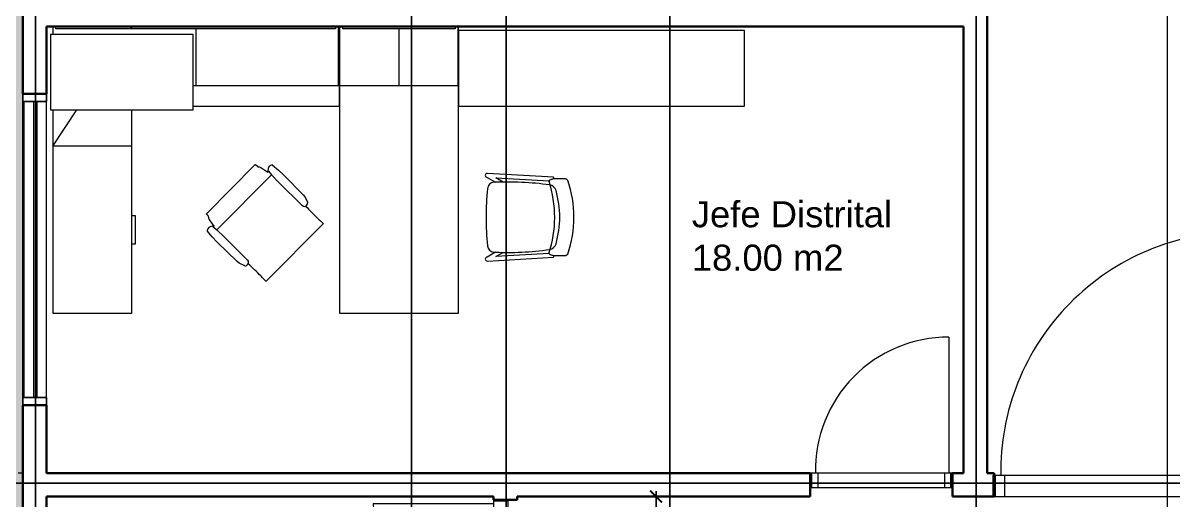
# Model space of a CAD drawing. Header units: inches. Extents: x -6 to 158, y 10 to 161.
# Drawn here: x 25.06 to 32.4, y 85.86 to 88.9 of the extents above; entities that cross this region are included whole.
import ezdxf

# ---------------------------------------------------------------- set-up
doc = ezdxf.new("R2010")
doc.units = ezdxf.units.IN
doc.header["$MEASUREMENT"] = 0
doc.linetypes.add('IMPORT-AI-Linetype-8', pattern=[7811.371918, 4882.107551, -976.421456, 976.421456, -976.421456])
for name, color, linetype, lineweight in [('A-COLS', 3, 'Continuous', 9), ('A-DETL-GENF', 92, 'Continuous', 9), ('A-DOOR', 2, 'Continuous', 9), ('A-GLAZ-CURT', 2, 'Continuous', 9), ('A-GLAZ-CWMG', 2, 'Continuous', 9), ('A-WALL', 5, 'Continuous', 9), ('G-ANNO-SYMB', 111, 'Continuous', 9), ('I-FURN', 2, 'Continuous', 9), ('I-FURN-PNLS', 2, 'Continuous', 9)]:
    doc.layers.add(name, color=color, linetype=linetype, lineweight=lineweight)
doc.layers.add('HATCH ACERA QUIRIBI', color=33, linetype='FENCELINE1')
doc.layers.add('ZUCA-EJES', color=251, linetype='Continuous')
doc.layers.add('Sector terreno natural', color=7, linetype='Continuous', lineweight=13, true_color=0xa28c7c)
doc.styles.add('DETALLES$0$DETALLES$0$TEXTO GENERAL', font='romans.shx')
doc.styles.get("Standard").update_dxf_attribs({"font": 'arial.ttf'})
doc.linetypes.add('FENCELINE1', pattern='A,0.25,-0.1,[133,ltypeshp.shx,S=0.1,R=0,X=-0.1,Y=0],-0.1,1', length=1.45)
doc.dimstyles.new('DISTRIBUCIÓN$0$PLANTA ARQUITECTONICA$0$STANDARD', dxfattribs={"dimscale": 0, "dimtxt": 0.1, "dimasz": 0.075, "dimexe": 0.0333, "dimexo": 0.0333, "dimgap": 0.0333, "dimtad": 0, "dimtih": 1, "dimtoh": 1, "dimzin": 0, "dimdsep": 46, "dimtxsty": 'DETALLES$0$DETALLES$0$TEXTO GENERAL', "dimblk": 'DISTRIBUCIÓN$0$PLANTA ARQUITECTONICA$0$_ARCHTICK', "dimcen": 0.0333, "dimdle": 0.0333, "dimclrd": 124, "dimclre": 124, "dimclrt": 1, "dimaunit": 1, "dimadec": 0, "dimazin": 0, "dimtfac": 1, "dimtix": 1, "dimtmove": 2, "dimatfit": 3, "dimfxl": 2, "dimtolj": 1, "dimtzin": 0, "dimarcsym": 0})

# ---------------------------------------------------------------- blocks, each defined once
blk = doc.blocks.new('Doors_Door-sets_JELD-WEN_Interior_HP_FS12_FCore_Single_1_0 - 890 x 2090 mm - M9 x M21-327305-Level 1')
at = {"layer": 'A-DETL-GENF', "color": 1}
for p, q in [((430.8, 942.8), (430.8, 75)), ((-403, 75), (-445, 75)), ((-445, 75), (-445, -17)), ((415, 75), (-415, 75)), ((-403, -17), (-403, 75)), ((403, 75), (403, -17)), ((445, 75), (403, 75)), ((445, -17), (445, 75)), ((-445, -17), (-403, -17)), ((-415, -17), (415, -17)), ((403, -17), (445, -17))]:
    blk.add_line(p, q, dxfattribs=at)
blk.add_arc((430.3, 91.5), 851.3, 89.96635, 181.11058, dxfattribs=at)
at = {"layer": 'A-DOOR', "color": 1, "lineweight": 18}
for p, q in [((-445, 75), (-455, 75)), ((-455, 75), (-455, -17)), ((455, 75), (445, 75)), ((455, -17), (455, 75)), ((-455, -17), (-445, -17)), ((445, -17), (455, -17))]:
    blk.add_line(p, q, dxfattribs=at)
blk = doc.blocks.new('Haworth_Masters-Storage-Unit_SPECIAL - Special-369743-Level 1')
at = {"layer": 'I-FURN-PNLS', "color": 251}
for p, q in [((534.9875, 0), (-376.2375, 0)), ((-376.2375, 0), (-376.2375, -482.6)), ((534.9875, -482.6), (534.9875, 0)), ((-376.2375, -482.6), (534.9875, -482.6))]:
    blk.add_line(p, q, dxfattribs=at)
blk = doc.blocks.new('Doors_Door-sets_JELD-WEN_Interior_HP_FS12_FCore_Single_1_0 - 790 x 2090 mm - M8 x M21-632213-Level 1')
at = {"layer": 'A-DETL-GENF', "color": 1}
for p, q in [((380.8, 842.8), (380.8, 75)), ((-353, 75), (-395, 75)), ((-395, 75), (-395, -17)), ((365, 75), (-365, 75)), ((-353, -17), (-353, 75)), ((353, 75), (353, -17)), ((395, 75), (353, 75)), ((395, -17), (395, 75)), ((-395, -17), (-353, -17)), ((-365, -17), (365, -17)), ((353, -17), (395, -17))]:
    blk.add_line(p, q, dxfattribs=at)
blk.add_arc((380.3, 91.5), 751.3, 89.96187, 181.25843, dxfattribs=at)
at = {"layer": 'A-DOOR', "color": 1, "lineweight": 18}
for p, q in [((-395, 75), (-405, 75)), ((-405, 75), (-405, -17)), ((405, 75), (395, 75)), ((405, -17), (405, 75)), ((-405, -17), (-395, -17)), ((395, -17), (405, -17))]:
    blk.add_line(p, q, dxfattribs=at)
blk = doc.blocks.new('HermanMiller_Canvas_FV446_OverheadStorageCabinetHingedDoors - Wall Mntd 22_H 30_W Lam Lock-711465-Level 1')
at = {"layer": 'I-FURN-PNLS', "color": 251}
for p, q in [((-514.1, 158.8), (-533.4, 158.8)), ((-533.4, 158.8), (-533.4, -215.8)), ((-514.1, 145.5), (-514.1, 158.8)), ((223.5, 158.8), (204.2, 158.8)), ((204.2, 158.8), (204.2, 145.5)), ((223.5, -215.8), (223.5, 158.8)), ((204.2, 145.5), (-514.1, 145.5)), ((-154.9, 145.5), (-154.9, -215.8)), ((-533.4, -215.8), (223.5, -215.8))]:
    blk.add_line(p, q, dxfattribs=at)
blk = doc.blocks.new('HermanMiller_Canvas_FV446_OverheadStorageCabinetHingedDoors - Wall Mntd 22_H 72_W Lam Lock-711466-Level 1')
at = {"layer": 'I-FURN-PNLS', "color": 251}
for p, q in [((-1047.5, 158.8), (-1066.8, 158.8)), ((-1066.8, 158.8), (-1066.8, 111.1)), ((-1047.5, 145.5), (-1047.5, 158.8)), ((756.9, 158.8), (737.6, 158.8)), ((737.6, 158.8), (737.6, 145.5)), ((756.9, -215.8), (756.9, 158.8)), ((737.6, 145.5), (-1047.5, 145.5)), ((-154.9, 145.5), (-154.9, -215.8)), ((-172.1, -215.8), (756.9, -215.8))]:
    blk.add_line(p, q, dxfattribs=at)
blk = doc.blocks.new('HermanMiller_CanvasFilingandStorage_FF73_WoodLowCredenzaOpenWithDrawers - Bar Pull 20_D 72_W 2 1_4_H Base 42_BF-Lft Opn-Rt LamCase_Frnt LamTop Lock-694172-Level 1')
at = {"layer": 'I-FURN-PNLS', "color": 251}
for p, q in [((1.6, -1.5), (1.6, -506.3)), ((1298.4, -1.5), (1.6, -1.5)), ((1066.8, -506.3), (1066.8, -1.5)), ((1066.8, -1.5), (1298.4, -155.3)), ((1827.2, -1.5), (1781, -1.5)), ((1827.2, -506.3), (1827.2, -21.8)), ((1.6, -506.3), (1298.4, -506.3)), ((445.3, -506.3), (445.3, -528.6)), ((623.1, -528.6), (623.1, -506.3)), ((1815.5, -498.6), (1827.2, -506.3)), ((1815.5, -506.3), (1827.2, -506.3)), ((445.3, -528.6), (623.1, -528.6))]:
    blk.add_line(p, q, dxfattribs=at)
blk = doc.blocks.new('HermanMiller_Canvas_FTS34_S_Sq-EdgePeninsulaSurfaceSquare-End_NoBrackets - Lam 30_D x 72_W-711468-Level 1')
at = {"layer": 'I-FURN-PNLS', "color": 251}
for p, q in [((-1037.4, 284.1), (-1037.4, -1543.1)), ((-298.9, 284.1), (-1017.2, 284.1)), ((-278.5, -1543.1), (-278.5, 284.1)), ((-1037.4, -1543.1), (-278.5, -1543.1))]:
    blk.add_line(p, q, dxfattribs=at)
blk = doc.blocks.new('HermanMiller_Canvas_FTS10_F_Sq-EdgeRectangularSurface_FrameAttached - Vary Easy Lam 20_D x 72_W-711474-Level 1')
at = {"layer": 'I-FURN-PNLS', "color": 251}
for p, q in [((1363.1, 758.9), (1357.5, 758.9)), ((1363.1, 276.3), (1363.1, 758.9)), ((428.6, 276.3), (1363.1, 276.3))]:
    blk.add_line(p, q, dxfattribs=at)
blk = doc.blocks.new('HermanMiller_Canvas_FTS10_F_Sq-EdgeRectangularSurface_FrameAttached - Vary Easy Lam 20_D x 72_W-V15-Level 1')
at = {"layer": 'I-FURN-PNLS', "color": 251}
for p, q in [((1363.1, 758.9), (-462.6, 758.9)), ((-462.6, 758.9), (-462.6, 276.3)), ((1363.1, 276.3), (1363.1, 758.9)), ((-462.6, 276.3), (1363.1, 276.3))]:
    blk.add_line(p, q, dxfattribs=at)
blk = doc.blocks.new('HermanMiller_Collection_Eames_AluminumGroup_MgmtChair - Glides Manual Hgt Adj-496001-Level 1')
at = {"layer": 'I-FURN', "color": 251}
for p, q in [((-180.3, 295.3), (-164.8, 298)), ((-164.8, 298), (-145.3, 299.7)), ((-145.3, 299.7), (-128.9, 300.6)), ((-128.9, 300.6), (-81.6, 301.8)), ((-81.6, 301.8), (96.2, 299.4)), ((96.2, 299.4), (111.2, 297.8)), ((111.2, 297.8), (149.5, 285.4)), ((-259.1, -221.4), (-259.1, 221.4)), ((-237.8, 222.8), (-231.1, 229.2)), ((-231.1, 229.2), (-221.5, 233.1)), ((-221.5, 233.1), (-169, 243.3)), ((-169, 249.6), (-174.8, 250.1)), ((-169, 243.3), (-169, 249.6)), ((-169, 249.6), (-139.4, 247.9)), ((-139.4, 247.9), (-71.3, 246.9)), ((-139.4, 247.9), (-139.4, -247.9)), ((-71.3, 246.9), (134.1, 246.9)), ((134.1, 246.9), (146.7, 248.2)), ((315.9, 258.3), (315.9, -258.3)), ((-231.1, -229.2), (-237.8, -222.8)), ((-227.5, -231.1), (-231.1, -229.2)), ((-221.5, -233.1), (-227.5, -231.1)), ((-169, -243.3), (-221.5, -233.1)), ((-174.8, -250.1), (-169, -249.6)), ((-169, -249.6), (-169, -243.3)), ((-169, -249.6), (-139.4, -247.9)), ((-139.4, -247.9), (-71.3, -246.9)), ((-71.3, -246.9), (134.1, -246.9)), ((149.5, -285.4), (111.2, -297.8)), ((134.1, -246.9), (146.7, -248.2)), ((-164.8, -298), (-180.3, -295.3)), ((-145.3, -299.7), (-164.8, -298)), ((-128.9, -300.6), (-145.3, -299.7)), ((-81.6, -301.8), (-128.9, -300.6)), ((96.2, -299.4), (-81.6, -301.8)), ((111.2, -297.8), (96.2, -299.4))]:
    blk.add_line(p, q, dxfattribs=at)
for centre, radius, start, end in [((-153.2, 275.7), 33.4, 144.06502, 229.93498), ((136.1, 264.9), 19.8, 302.32181, 343.15335), ((127.9, 267.1), 28.3, 343.91086, 40.25696), ((-153.2, -275.7), 33.4, 130.06502, 215.93498), ((136.1, -264.9), 19.8, 16.84665, 57.67819), ((127.9, -267.1), 28.3, 319.74304, 16.08914)]:
    blk.add_arc(centre, radius, start, end, dxfattribs=at)
for points, knots in [([(-259.1, 221.4), (-259, 221.4), (-258.6, 221.6), (-257.4, 221.8), (-255.1, 222.1), (-249.5, 222.5), (-242.6, 222.7), (-237.8, 222.8)], [-1, -1, -1, -1, -0.888889, -0.777778, -0.666667, -0.444444, 0, 0, 0, 0]), ([(292, 259.4), (294.9, 259.5), (300.2, 259.5), (306.2, 259.4), (309.6, 259.2), (311.8, 259.1), (313.6, 258.9), (314.9, 258.7), (315.7, 258.5), (315.8, 258.4), (315.9, 258.3)], [-1, -1, -1, -1, -0.727273, -0.545455, -0.454545, -0.363636, -0.272727, -0.181818, -0.090909, 0, 0, 0, 0]), ([(-237.8, -222.8), (-239, -222.7), (-242.5, -222.7), (-247, -222.6), (-251, -222.4), (-253.5, -222.2), (-255.7, -222), (-257.4, -221.8), (-258.6, -221.6), (-259, -221.4), (-259.1, -221.4)], [-1, -1, -1, -1, -0.888889, -0.666667, -0.555556, -0.444444, -0.333333, -0.222222, -0.111111, 0, 0, 0, 0]), ([(315.9, -258.3), (315.8, -258.5), (313.9, -259), (306.4, -259.4), (298.1, -259.5), (294, -259.5), (292, -259.4)], [-1, -1, -1, -1, -0.727273, -0.363636, -0.181818, 0, 0, 0, 0])]:
    blk.add_open_spline(points, degree=3, knots=knots, dxfattribs=at)
for points in [[(155.1, 259.2), (173.7, 259), (210.9, 258.6), (248.5, 258.3), (267.3, 258.2)], [(267.3, 258.2), (271.4, 258.4), (279.5, 258.8), (287.8, 259.2), (292, 259.4)], [(267.3, -258.2), (248.5, -258.3), (210.9, -258.6), (173.7, -259), (155.1, -259.2)], [(292, -259.4), (287.8, -259.2), (279.5, -258.8), (271.4, -258.4), (267.3, -258.2)]]:
    blk.add_open_spline(points, degree=3, dxfattribs=at)
blk = doc.blocks.new('Haworth_Chair_Zody-Guest - Sled Base-369733-Level 1')
at = {"layer": 'I-FURN', "color": 251}
for p, q in [((-130.5, 405.7), (-130.5, 344.8)), ((359.1, 344.8), (359.1, 405.7)), ((-141.2, 329.7), (-165.1, -92)), ((-136.5, -37.1), (-117.3, 302)), ((345.9, 302), (365.1, -37.1)), ((393.7, -92), (369.8, 329.7)), ((-110.2, 8.6), (-136.5, -37.1)), ((365.1, -37.1), (338.8, 8.6)), ((-139.7, -93.5), (-108.8, -39.9)), ((337.4, -39.9), (368.3, -93.5))]:
    blk.add_line(p, q, dxfattribs=at)
for centre, radius, start, end in [((114.3, -271.9), 732.8, 71.31737, 108.68328), ((114.3, -239.2), 609.6, 73.82647, 106.17353), ((114.3, -279.3), 660.4, 111.69998, 112.75632), ((-37.4, 344.8), 93.1, 180, 204.98637), ((-37.4, 344.8), 93.1, 186.47848, 204.98637), ((-116, 308.2), 6.35, 204.98637, 258.40915), ((-116, 308.2), 6.35, 204.98637, 287.82764), ((114.3, -408), 746, 71.94453, 107.82764), ((1798.9, 37.7), 1909.3, 171.9659, 182.62606), ((-41.4, 297.5), 50.8, 106.17353, 171.9659), ((270, 297.5), 50.8, 8.0341, 73.82647), ((-1570.3, 37.7), 1909.3, 357.37394, 8.0341), ((344.3, 307.4), 6.35, 281.41858, 334.47697), ((344.6, 308.2), 6.35, 281.59085, 335.01363), ((266, 344.8), 93.1, 334.47697, 360), ((266, 344.8), 93.1, 335.01363, 353.52152), ((114.3, -279.3), 660.4, 67.24368, 68.30002), ((1798.9, 37.7), 1909.3, 180.87613, 182.33066), ((-1570.3, 37.7), 1909.3, 357.66934, 359.12387), ((-64, -47.7), 44.5, 182.62606, 265.09121), ((292.6, -47.7), 44.4, 275.93956, 357.37394), ((-152.4, -92.7), 12.7, 176.75, 356.75), ((114.8, 2033.8), 2133.6, 265.09121, 274.90442), ((381, -92.7), 12.7, 183.25, 3.25)]:
    blk.add_arc(centre, radius, start, end, dxfattribs=at)
for points in [[(-120.4, 422.3), (-122, 420.8), (-124.7, 417.8), (-127.8, 413.5), (-129.8, 409.4), (-130.4, 406.9), (-130.5, 405.7)], [(359.1, 405.7), (359, 406.9), (358.4, 409.4), (356.4, 413.5), (353.3, 417.8), (350.6, 420.8), (349, 422.3)]]:
    blk.add_open_spline(points, degree=3, dxfattribs=at)
blk = doc.blocks.new('System Panel - Glazed-1623242-Level 1')
at = {"layer": 'A-GLAZ-CURT', "color": 160, "lineweight": 18}
for p, q in [((943.7, 49.5), (-943.7, 49.5)), ((-943.7, 49.5), (-943.7, 24.5)), ((-943.7, 24.5), (943.7, 24.5)), ((943.7, 24.5), (943.7, 49.5))]:
    blk.add_line(p, q, dxfattribs=at)
blk = doc.blocks.new('Rectangular Mullion - 50 x 150mm-1623241-Level 1')
at = {"layer": 'A-GLAZ-CWMG'}
blk.add_line((4145.1, -99.9), (2257.6, -99.9), dxfattribs=at)
blk = doc.blocks.new('Rectangular Mullion - 50 x 150mm-1611985-Level 1')
at = {"layer": 'A-GLAZ-CWMG', "lineweight": 25}
for p, q in [((-50, 75), (0, 75)), ((-50, -75), (-50, 75)), ((0, 75), (0, -75)), ((0, -75), (-50, -75))]:
    blk.add_line(p, q, dxfattribs=at)
blk = doc.blocks.new('Rectangular Mullion - 50 x 150mm-1611986-Level 1')
at = {"layer": 'A-GLAZ-CWMG', "lineweight": 25}
for p, q in [((0, 75), (-50, 75)), ((-50, 75), (-50, -75)), ((0, -75), (0, 75)), ((-50, -75), (0, -75))]:
    blk.add_line(p, q, dxfattribs=at)
blk = doc.blocks.new('Pilares 8 - Pilares 8-1579033-Level 1')
at = {"layer": 'A-COLS', "color": 1}
for p, q in [((5255.1, -244.8), (7142.6, -244.8)), ((7625, -249.9), (7625, -280.2))]:
    blk.add_line(p, q, dxfattribs=at)
blk = doc.blocks.new('DISTRIBUCIÓN$0$PLANTA ARQUITECTONICA$0$_ARCHTICK')
at = {"color": 0, "linetype": 'ByBlock', "const_width": 0.15}
blk.add_lwpolyline([(-0.5, -0.5), (0.5, 0.5)], dxfattribs=at)
blk = doc.blocks.new('*D1005')
at = {"layer": 'Defpoints', "color": 0, "transparency": 16777216}
for p in [(29.0401, 85.8832), (29.0401, 84.3832), (29.0978, 84.3832)]:
    blk.add_point(p, dxfattribs=at)
at = {"layer": 'Sector terreno natural', "color": 124, "lineweight": -2, "transparency": 16777216}
for p, q in [((29.0978, 85.9165), (29.0978, 85.2165)), ((29.0734, 85.8832), (29.1311, 85.8832)), ((29.0978, 84.3499), (29.0978, 85.0499)), ((29.0734, 84.3832), (29.1311, 84.3832))]:
    blk.add_line(p, q, dxfattribs=at)
at = {"layer": 'Sector terreno natural', "color": 124, "lineweight": -2, "transparency": 16777216, "xscale": 0.075, "yscale": 0.075, "zscale": 0.075}
for p, rotation in [((29.0978, 85.8832), 90), ((29.0978, 84.3832), 270)]:
    blk.add_blockref('DISTRIBUCIÓN$0$PLANTA ARQUITECTONICA$0$_ARCHTICK', p, dxfattribs=dict(at, rotation=rotation))
at = {"layer": 'Sector terreno natural', "color": 1, "transparency": 16777216, "insert": (29.0978, 85.1332), "char_height": 0.1, "attachment_point": 5, "style": 'DETALLES$0$DETALLES$0$TEXTO GENERAL'}
blk.add_mtext('\\A1;1.50', dxfattribs=at)
blk = doc.blocks.new('*D1020')
at = {"layer": 'Defpoints', "color": 0, "linetype": 'ByBlock', "transparency": 16777216}
for p in [(24.5515, 85.968), (25.1368, 85.968), (25.1368, 82.718)]:
    blk.add_point(p, dxfattribs=at)
at = {"layer": 'HATCH ACERA QUIRIBI', "color": 124, "linetype": 'ByBlock', "lineweight": -2, "transparency": 16777216}
for p, q in [((24.5515, 86.0013), (24.5515, 84.4263)), ((25.1035, 85.968), (24.5182, 85.968)), ((24.5515, 82.6847), (24.5515, 84.2597)), ((25.1035, 82.718), (24.5182, 82.718))]:
    blk.add_line(p, q, dxfattribs=at)
at = {"layer": 'HATCH ACERA QUIRIBI', "color": 124, "linetype": 'ByBlock', "lineweight": -2, "transparency": 16777216, "xscale": 0.075, "yscale": 0.075, "zscale": 0.075}
for p, rotation in [((24.5515, 85.968), 90), ((24.5515, 82.718), 270)]:
    blk.add_blockref('DISTRIBUCIÓN$0$PLANTA ARQUITECTONICA$0$_ARCHTICK', p, dxfattribs=dict(at, rotation=rotation))
at = {"layer": 'HATCH ACERA QUIRIBI', "color": 1, "linetype": 'ByBlock', "transparency": 16777216, "insert": (24.5515, 84.343), "char_height": 0.1, "attachment_point": 5, "style": 'DETALLES$0$DETALLES$0$TEXTO GENERAL'}
blk.add_mtext('\\A1;3.25', dxfattribs=at)
blk = doc.blocks.new('*D1021')
at = {"layer": 'Defpoints', "color": 0, "transparency": 16777216}
for p in [(24.5515, 88.968), (25.1368, 88.968), (25.1368, 85.968)]:
    blk.add_point(p, dxfattribs=at)
at = {"layer": 'Sector terreno natural', "color": 124, "lineweight": -2, "transparency": 16777216}
for p, q in [((24.5515, 89.0013), (24.5515, 87.5513)), ((25.1035, 88.968), (24.5182, 88.968)), ((24.5515, 85.9347), (24.5515, 87.3847)), ((25.1035, 85.968), (24.5182, 85.968))]:
    blk.add_line(p, q, dxfattribs=at)
at = {"layer": 'Sector terreno natural', "color": 124, "lineweight": -2, "transparency": 16777216, "xscale": 0.075, "yscale": 0.075, "zscale": 0.075}
for p, rotation in [((24.5515, 88.968), 90), ((24.5515, 85.968), 270)]:
    blk.add_blockref('DISTRIBUCIÓN$0$PLANTA ARQUITECTONICA$0$_ARCHTICK', p, dxfattribs=dict(at, rotation=rotation))
at = {"layer": 'Sector terreno natural', "color": 1, "transparency": 16777216, "insert": (24.5515, 87.468), "char_height": 0.1, "attachment_point": 5, "style": 'DETALLES$0$DETALLES$0$TEXTO GENERAL'}
blk.add_mtext('\\A1;3.00', dxfattribs=at)
blk = doc.blocks.new('Doors_Door-sets_JELD-WEN_Interior_HP_FS12_FCore_Single_1_0 - 1090 x 2090 mm - M11 x M21-367303-Level 1')
at = {"layer": 'A-DETL-GENF', "color": 1}
for p, q in [((530.8, 1142.8), (530.8, 75)), ((-503, 75), (-545, 75)), ((-545, 75), (-545, -17)), ((515, 75), (-515, 75)), ((-503, -17), (-503, 75)), ((503, 75), (503, -17)), ((545, 75), (503, 75)), ((545, -17), (545, 75)), ((-545, -17), (-503, -17)), ((-515, -17), (515, -17)), ((503, -17), (545, -17))]:
    blk.add_line(p, q, dxfattribs=at)
blk.add_arc((530.3, 91.5), 1051.3, 89.9728, 180.8993, dxfattribs=at)
at = {"layer": 'A-DOOR', "color": 1, "lineweight": 18}
for p, q in [((-545, 75), (-555, 75)), ((-555, 75), (-555, -17)), ((555, 75), (545, 75)), ((555, -17), (555, 75)), ((-555, -17), (-545, -17)), ((545, -17), (555, -17))]:
    blk.add_line(p, q, dxfattribs=at)

msp = doc.modelspace()

# ---------------------------------------------------------------- hatches: boundary and pattern name
at = {"layer": 'HATCH ACERA QUIRIBI', "linetype": 'ByBlock'}
h = msp.add_hatch(dxfattribs=at)
h.set_pattern_fill('AR-SAND', color=33, scale=0.005)
h.set_pattern_definition([(37.5, (-2717.0635, -1543.11324), (-0.008000156, 0.244706619), [0, -0.19304, 0, -0.2159, 0, -0.206375]), (7.5, (-2717.0635, -1543.11324), (0.22476164, 0.35841255), [0, -0.10414, 0, -0.17399, 0, -0.066675]), (327.5, (-2717.2197, -1543.11324), (0.395496185, 0.000718592), [0, -0.0635, 0, -0.2286, 0, -0.29845]), (317.5, (-2717.2197, -1543.11324), (0.381778226, 0.11146466), [0, -0.03175, 0, -0.14986, 0, -0.17145])])
h.paths.add_polyline_path([(20.0346, 112.3765), (20.7064, 97.4211), (20.7064, 84.3621), (20.7064, 67.7191), (26.7389, 69.4585), (35.0142, 71.8447), (44.88, 77.1027), (47.8682, 92.7059), (50.122, 111.7901)])
h.paths.add_polyline_path([(21.2908, 111.1518), (21.9064, 97.448), (21.9064, 84.3621), (21.9064, 69.314), (26.4064, 70.6115), (34.5609, 72.9628), (43.8093, 77.8919), (46.6816, 92.8893), (48.775, 110.6162)], flags=16)
h = msp.add_hatch(dxfattribs=at)
h.set_pattern_fill('AR-SAND', color=33, scale=0.005)
h.set_pattern_definition([(37.5, (-2956.6152, -1549.60437), (-0.008000156, 0.244706619), [0, -0.19304, 0, -0.2159, 0, -0.206375]), (7.5, (-2956.6152, -1549.60437), (0.224761642, 0.35841255), [0, -0.10414, 0, -0.17399, 0, -0.066675]), (327.5, (-2956.7714, -1549.60437), (0.395496185, 0.000718592), [0, -0.0635, 0, -0.2286, 0, -0.29845]), (317.5, (-2956.7714, -1549.60437), (0.381778226, 0.11146466), [0, -0.03175, 0, -0.14986, 0, -0.17145])])
h.paths.add_polyline_path([(25.0564, 79.3832), (24.0564, 79.3832), (24.0564, 108.5769), (37.4607, 108.5769), (37.4607, 102.5769), (45.9909, 102.5769), (43.8762, 87.8832), (40.9607, 87.8832), (40.9607, 78.3832), (34.9993, 78.3832), (32.9993, 73.0085), (27.9064, 71.54), (27.9064, 71.044), (26.4064, 70.6115), (26.4064, 71.5832), (21.9064, 71.5832), (21.9064, 73.0832), (28.0564, 73.0832), (31.3842, 74.0428), (32.9993, 78.3832), (28.0564, 78.3832), (28.0564, 79.3832), (36.3107, 79.3832), (36.3107, 78.6582), (36.4607, 78.6582), (36.4607, 79.3832), (39.9607, 79.3832), (39.9607, 88.8832), (43.0098, 88.8832), (44.8367, 101.5769), (36.4607, 101.5769), (36.4607, 107.5769), (25.0564, 107.5769)])

# ---------------------------------------------------------------- linework, layer by layer
at = {"layer": 'A-WALL', "lineweight": 35}
for p, q in [((25.0564, 89.4631), (25.0564, 88.4531)), ((31.2107, 86.0332), (31.2107, 89.0332)), ((25.2064, 88.4531), (25.2064, 88.8832)), ((25.2064, 88.8832), (31.0607, 88.8832)), ((31.0607, 88.8832), (31.0607, 86.0332)), ((25.0564, 88.4531), (25.2064, 88.4531)), ((25.2064, 86.4656), (25.0564, 86.4656)), ((25.0564, 86.4656), (25.0564, 84.9281)), ((25.2064, 86.0332), (25.2064, 86.4656)), ((30.0807, 86.0332), (25.2064, 86.0332)), ((30.0807, 85.8832), (30.0807, 86.0332)), ((31.0607, 86.0332), (30.9907, 86.0332)), ((30.9907, 86.0332), (30.9907, 85.8832)), ((31.2557, 86.0332), (31.2107, 86.0332)), ((31.2557, 85.8832), (31.2557, 86.0332)), ((25.2064, 84.9281), (25.2064, 85.8832)), ((25.2064, 85.8832), (28.0607, 85.8832)), ((28.0607, 85.8832), (28.0607, 85.8632)), ((28.0607, 85.8632), (28.2107, 85.8632)), ((28.2107, 85.8832), (30.0807, 85.8832)), ((28.2107, 85.8632), (28.2107, 85.8832)), ((30.9907, 85.8832), (31.2557, 85.8832))]:
    msp.add_line(p, q, dxfattribs=at)
at = {"layer": 'G-ANNO-SYMB'}
msp.add_line((32.3609, 109.0467), (32.3609, 70.4501), dxfattribs=at)
at = {"layer": 'ZUCA-EJES', "color": 253, "linetype": 'IMPORT-AI-Linetype-8', "ltscale": 0.01}
for p, q in [((25.1368, 113.1211), (25.1368, 76.4303)), ((27.5368, 113.0964), (27.5368, 76.4303)), ((28.141, 76.4303), (28.141, 113.0964)), ((29.1868, 113.0964), (29.1868, 76.4303)), ((31.141, 113.0964), (31.141, 76.4303)), ((50.3482, 85.968), (25.0564, 85.968))]:
    msp.add_line(p, q, dxfattribs=at)

# ---------------------------------------------------------------- block references
at = {"layer": 'A-COLS', "xscale": 0.000999999999999, "yscale": 0.000999999999999, "zscale": 0.000999999999999, "rotation": 270}
msp.add_blockref('Pilares 8 - Pilares 8-1579033-Level 1', (25.3063, 93.6582), dxfattribs=at)
at = {"layer": 'A-DOOR'}
for name, p, xscale, yscale, zscale in [('Doors_Door-sets_JELD-WEN_Interior_HP_FS12_FCore_Single_1_0 - 1090 x 2090 mm - M11 x M21-367303-Level 1', (32.0572, 85.908), 0.001456669483423422, 0.001456669483423422, 0.001456669483423422), ('Doors_Door-sets_JELD-WEN_Interior_HP_FS12_FCore_Single_1_0 - 890 x 2090 mm - M9 x M21-327305-Level 1', (30.5357, 85.9582), 0.000999999999999, 0.000999999999999, 0.000999999999999)]:
    msp.add_blockref(name, p, dxfattribs=dict(at, xscale=xscale, yscale=yscale, zscale=zscale))
at = {"layer": 'A-DOOR', "xscale": 0.000999999999999, "yscale": 0.000999999999999, "zscale": 0.000999999999999, "rotation": 89.99999999999999}
msp.add_blockref('Doors_Door-sets_JELD-WEN_Interior_HP_FS12_FCore_Single_1_0 - 790 x 2090 mm - M8 x M21-632213-Level 1', (28.1357, 85.4582), dxfattribs=at)
at = {"layer": 'A-GLAZ-CURT', "xscale": 0.000999999999999, "yscale": 0.000999999999999, "zscale": 0.000999999999999, "rotation": 270}
msp.add_blockref('System Panel - Glazed-1623242-Level 1', (25.0981, 87.4594), dxfattribs=at)
at = {"layer": 'A-GLAZ-CWMG', "xscale": 0.000999999999999, "yscale": 0.000999999999999, "zscale": 0.000999999999999}
for name, p, rotation in [('Rectangular Mullion - 50 x 150mm-1611986-Level 1', (25.1314, 88.4531), 89.99999999999999), ('Rectangular Mullion - 50 x 150mm-1623241-Level 1', (25.1563, 90.6607), 270), ('Rectangular Mullion - 50 x 150mm-1623241-Level 1', (25.3063, 90.6607), 270)]:
    msp.add_blockref(name, p, dxfattribs=dict(at, rotation=rotation))
at = {"layer": 'A-GLAZ-CWMG', "extrusion": (0, 0, -1), "xscale": 0.000999999999999, "yscale": 0.000999999999999, "zscale": 0.000999999999999, "rotation": 270}
msp.add_blockref('Rectangular Mullion - 50 x 150mm-1611985-Level 1', (-25.1314, 86.4656), dxfattribs=at)
at = {"layer": 'I-FURN', "xscale": 0.000999999999999, "yscale": 0.000999999999999, "zscale": 0.000999999999999}
for name, p, rotation in [('HermanMiller_Collection_Eames_AluminumGroup_MgmtChair - Glides Manual Hgt Adj-496001-Level 1', (26.5673, 87.6624), 315.1937008596799), ('Haworth_Chair_Zody-Guest - Sled Base-369733-Level 1', (28.1129, 87.7799), 270)]:
    msp.add_blockref(name, p, dxfattribs=dict(at, rotation=rotation))
at = {"layer": 'I-FURN-PNLS', "xscale": 0.000999999999999, "yscale": 0.000999999999999, "zscale": 0.000999999999999, "rotation": 89.99999999999999}
msp.add_blockref('HermanMiller_CanvasFilingandStorage_FF73_WoodLowCredenzaOpenWithDrawers - Bar Pull 20_D 72_W 2 1_4_H Base 42_BF-Lft Opn-Rt LamCase_Frnt LamTop Lock-694172-Level 1', (25.2451, 87.0514), dxfattribs=at)
at = {"layer": 'I-FURN-PNLS', "xscale": 0.000999999999999, "yscale": 0.000999999999999, "zscale": 0.000999999999999}
for name, p in [('HermanMiller_Canvas_FV446_OverheadStorageCabinetHingedDoors - Wall Mntd 22_H 72_W Lam Lock-711466-Level 1', (26.3144, 88.7213)), ('HermanMiller_Canvas_FTS10_F_Sq-EdgeRectangularSurface_FrameAttached - Vary Easy Lam 20_D x 72_W-711474-Level 1', (25.7138, 88.0974)), ('HermanMiller_Canvas_FTS34_S_Sq-EdgePeninsulaSurfaceSquare-End_NoBrackets - Lam 30_D x 72_W-711468-Level 1', (28.1144, 88.5975)), ('HermanMiller_Canvas_FV446_OverheadStorageCabinetHingedDoors - Wall Mntd 22_H 30_W Lam Lock-711465-Level 1', (27.6113, 88.7229)), ('HermanMiller_Canvas_FTS10_F_Sq-EdgeRectangularSurface_FrameAttached - Vary Easy Lam 20_D x 72_W-V15-Level 1', (28.2985, 88.0974)), ('Haworth_Masters-Storage-Unit_SPECIAL - Special-369743-Level 1', (25.6074, 88.8324))]:
    msp.add_blockref(name, p, dxfattribs=at)

# ---------------------------------------------------------------- texts
at = {"layer": 'Sector terreno natural', "color": 2, "insert": (29.326, 87.7679), "char_height": 0.166418, "attachment_point": 1}
msp.add_mtext_dynamic_manual_height_columns('{\\f@Arial Unicode MS|b0|i0|c0|p34;Jefe Distrital \\P18.00 m2}', width=11.731436, gutter_width=5, heights=[0], dxfattribs=at)

# ---------------------------------------------------------------- dimensions: what is measured, and where the dimension line sits
at = {"layer": 'HATCH ACERA QUIRIBI', "color": 33, "linetype": 'ByBlock'}
dim = msp.add_aligned_dim(p1=(25.1368, 82.718), p2=(25.1368, 85.968), distance=0.5853, dimstyle='DISTRIBUCIÓN$0$PLANTA ARQUITECTONICA$0$STANDARD', override={"dimscale": 1}, dxfattribs=at)
dim.commit()
dim.dimension.update_dxf_attribs({"geometry": '*D1020', "text_midpoint": (24.5515, 84.343)})
at = {"layer": 'Sector terreno natural', "color": 2}
for p1, p2, distance, picture, middle in [((25.1368, 85.968), (25.1368, 88.968), 0.5853, '*D1021', (24.5515, 87.468)), ((29.0401, 85.8832), (29.0401, 84.3832), 0.0577, '*D1005', (29.0978, 85.1332))]:
    dim = msp.add_aligned_dim(p1=p1, p2=p2, distance=distance, dimstyle='DISTRIBUCIÓN$0$PLANTA ARQUITECTONICA$0$STANDARD', override={"dimscale": 1}, dxfattribs=at)
    dim.commit()
    dim.dimension.update_dxf_attribs({"geometry": picture, "text_midpoint": middle})

doc.saveas('drawing.dxf')
